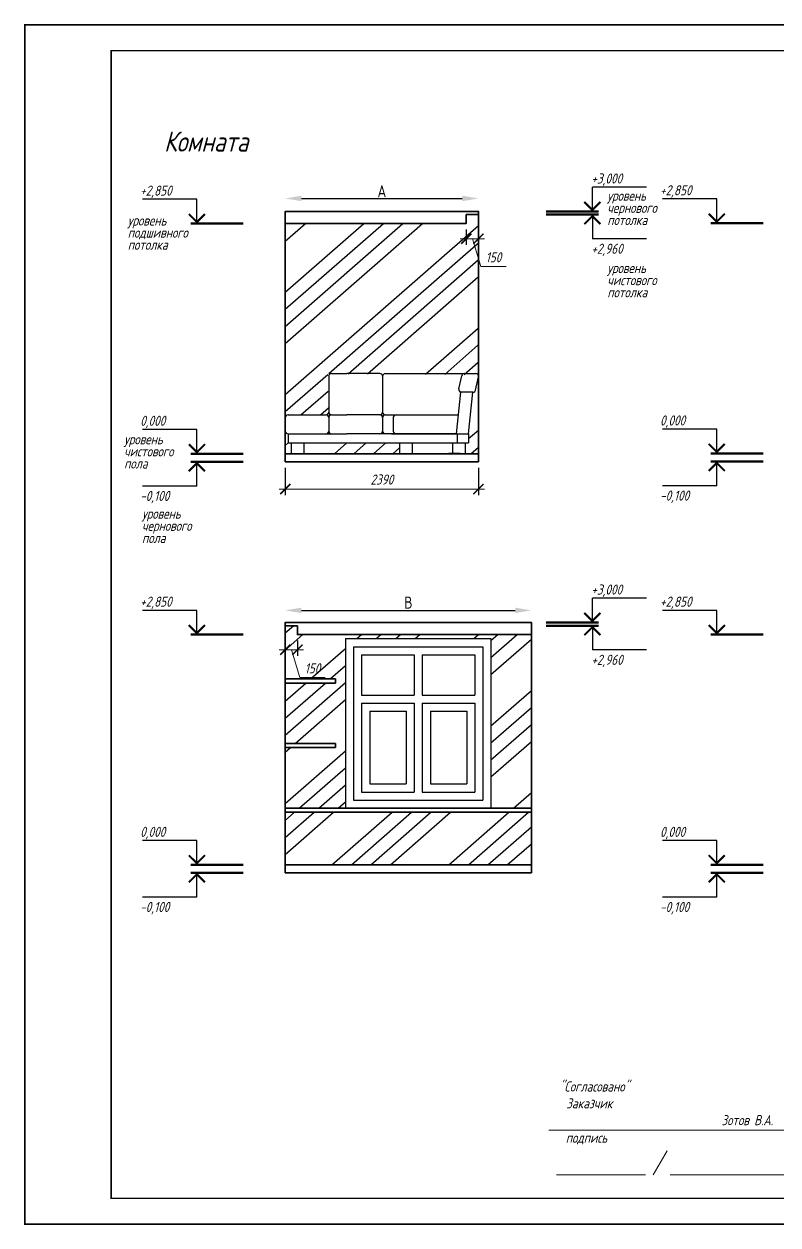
# Model space of a CAD drawing. Header units: millimetres. Extents: x 653176 to 972033, y 753746 to 925850.
# Drawn here: x 878624 to 887953, y 780239 to 795109 of the extents above; entities that cross this region are included whole.
import ezdxf

# ---------------------------------------------------------------- set-up
doc = ezdxf.new("R2010")
doc.units = ezdxf.units.MM
doc.header["$LTSCALE"] = 10
doc.layers.get('0').update_dxf_attribs({"color": 65, "lineweight": 25})
for name, color, linetype, lineweight in [('AL', 7, 'Continuous', 30), ('stamp', 253, 'Continuous', 18), ('размh150', 7, 'Continuous', 9), ('размеры', 250, 'Continuous', 0), ('Стены', 7, 'Continuous', 25), ('Текст', 132, 'Continuous', 25), ('штрих', 22, 'Continuous', 0)]:
    doc.layers.add(name, color=color, linetype=linetype, lineweight=lineweight)
doc.styles.add('ISOCP', font='isocp')
doc.styles.add('ГОСТ тип А', font='gost_a.shx', dxfattribs={"oblique": 15, "height": 125})
doc.dimstyles.new('T30-90', dxfattribs={"dimtxt": 90, "dimasz": 200, "dimexe": 30, "dimexo": 0, "dimgap": 15, "dimtad": 1, "dimdec": 0, "dimzin": 12, "dimdsep": 46, "dimtxsty": 'ISOCP', "dimcen": 0, "dimse1": 1, "dimse2": 1, "dimclrt": 5, "dimadec": 0, "dimazin": 0, "dimtfac": 1.666667, "dimtdec": 0, "dimtmove": 0, "dimatfit": 3, "dimldrblk": 'ARCHTICK', "dimfxl": 1, "dimtolj": 1, "dimtzin": 4, "dimarcsym": 0})
doc.dimstyles.new('ГОСТ тип А', dxfattribs={"dimtxt": 125, "dimasz": 125, "dimexe": 75, "dimexo": 75, "dimgap": 50, "dimtad": 1, "dimdec": 0, "dimrnd": 5, "dimtxsty": 'ГОСТ тип А', "dimblk": 'ARCHTICK', "dimcen": 50, "dimdle": 75, "dimadec": 0, "dimazin": 0, "dimtfac": 1, "dimtdec": 0, "dimtmove": 1, "dimatfit": 2, "dimfxl": 1, "dimlwd": 9, "dimarcsym": 0})

# ---------------------------------------------------------------- blocks, each defined once
blk = doc.blocks.new('_ARCHTICK')
at = {"color": 0, "linetype": 'ByBlock', "ltscale": 50, "const_width": 0.15}
blk.add_lwpolyline([(-0.5, -0.5), (0.5, 0.5)], dxfattribs=at)
blk = doc.blocks.new('*D765')
at = {"layer": 'Defpoints', "color": 0, "lineweight": 90, "transparency": 16777216}
for p in [(881857, 789689), (884247, 789689), (884247, 789351)]:
    blk.add_point(p, dxfattribs=at)
at = {"layer": 'размh150', "color": 0, "lineweight": -2, "transparency": 16777216}
for p, q in [((881857, 789614), (881857, 789276)), ((884247, 789614), (884247, 789276))]:
    blk.add_line(p, q, dxfattribs=at)
at = {"layer": 'размh150', "color": 0, "lineweight": 9, "transparency": 16777216}
blk.add_line((881782, 789351), (884322, 789351), dxfattribs=at)
at = {"layer": 'размh150', "color": 0, "lineweight": 9, "transparency": 16777216, "xscale": 125, "yscale": 125, "zscale": 125, "rotation": 180}
blk.add_blockref('_ARCHTICK', (881857, 789351), dxfattribs=at)
at = {"layer": 'размh150', "color": 0, "lineweight": 9, "transparency": 16777216, "xscale": 125, "yscale": 125, "zscale": 125}
blk.add_blockref('_ARCHTICK', (884247, 789351), dxfattribs=at)
at = {"layer": 'размh150', "color": 0, "lineweight": 25, "transparency": 16777216, "insert": (883052, 789469), "char_height": 125, "attachment_point": 5, "style": 'ГОСТ тип А'}
blk.add_mtext('2390', dxfattribs=at)
blk = doc.blocks.new('*D748')
at = {"layer": 'Defpoints', "color": 0, "lineweight": 90, "transparency": 16777216}
for p in [(884247, 792949), (881857, 792799), (884247, 792799)]:
    blk.add_point(p, dxfattribs=at)
at = {"layer": 'размеры', "color": 0, "lineweight": -2, "transparency": 16777216}
blk.add_line((882057, 792949), (884047, 792949), dxfattribs=at)
at = {"layer": 'размеры', "color": 0, "lineweight": 90, "transparency": 16777216}
for points in [[(882057, 792983), (882057, 792916), (881857, 792949)], [(884047, 792983), (884047, 792916), (884247, 792949)]]:
    blk.add_solid(points, dxfattribs=at)
at = {"layer": 'размеры', "color": 7, "lineweight": 25, "transparency": 16777216, "insert": (883052, 793039), "char_height": 150, "attachment_point": 5, "style": 'ISOCP'}
blk.add_mtext('\\A1;{\\Fgost_a|c204;А}', dxfattribs=at)
blk = doc.blocks.new('*D750')
at = {"layer": 'Defpoints', "color": 0, "lineweight": 90, "transparency": 16777216}
for p in [(884902, 787849), (881857, 787699), (884902, 787699)]:
    blk.add_point(p, dxfattribs=at)
at = {"layer": 'размеры', "color": 0, "lineweight": -2, "transparency": 16777216}
blk.add_line((882057, 787849), (884702, 787849), dxfattribs=at)
at = {"layer": 'размеры', "color": 0, "lineweight": 90, "transparency": 16777216}
for points in [[(882057, 787883), (882057, 787816), (881857, 787849)], [(884702, 787883), (884702, 787816), (884902, 787849)]]:
    blk.add_solid(points, dxfattribs=at)
at = {"layer": 'размеры', "color": 7, "lineweight": 25, "transparency": 16777216, "insert": (883379, 787945), "char_height": 150, "attachment_point": 5, "style": 'ISOCP'}
blk.add_mtext('\\A1;{\\Fgost_a|c204;В}', dxfattribs=at)
blk = doc.blocks.new('*D766')
at = {"layer": 'Defpoints', "color": 0, "lineweight": 90, "transparency": 16777216}
for p in [(884247, 792749), (884097, 792639), (884247, 792451)]:
    blk.add_point(p, dxfattribs=at)
at = {"layer": 'размh150', "color": 0, "lineweight": -2, "transparency": 16777216}
for p, q in [((884247, 792674), (884247, 792376)), ((884097, 792564), (884097, 792376))]:
    blk.add_line(p, q, dxfattribs=at)
at = {"layer": 'размh150', "color": 0, "lineweight": 9, "transparency": 16777216}
for p, q in [((884022, 792451), (884322, 792451)), ((884172, 792451), (884276, 792105)), ((884276, 792105), (884591, 792105))]:
    blk.add_line(p, q, dxfattribs=at)
at = {"layer": 'размh150', "color": 0, "lineweight": 9, "transparency": 16777216, "xscale": 125, "yscale": 125, "zscale": 125, "rotation": 180}
blk.add_blockref('_ARCHTICK', (884097, 792451), dxfattribs=at)
at = {"layer": 'размh150', "color": 0, "lineweight": 9, "transparency": 16777216, "xscale": 125, "yscale": 125, "zscale": 125}
blk.add_blockref('_ARCHTICK', (884247, 792451), dxfattribs=at)
at = {"layer": 'размh150', "color": 0, "lineweight": 25, "transparency": 16777216, "insert": (884433, 792221), "char_height": 125, "attachment_point": 5, "style": 'ГОСТ тип А'}
blk.add_mtext('150', dxfattribs=at)
blk = doc.blocks.new('*D755')
at = {"layer": 'Defpoints', "color": 0, "lineweight": 90, "transparency": 16777216}
for p in [(881857, 787550), (882007, 787550), (882007, 787362)]:
    blk.add_point(p, dxfattribs=at)
at = {"layer": 'размh150', "color": 0, "lineweight": -2, "transparency": 16777216}
for p, q in [((881857, 787475), (881857, 787287)), ((882007, 787475), (882007, 787287))]:
    blk.add_line(p, q, dxfattribs=at)
at = {"layer": 'размh150', "color": 0, "lineweight": 9, "transparency": 16777216}
for p, q in [((881782, 787362), (882082, 787362)), ((881932, 787362), (882036, 787016)), ((882036, 787016), (882351, 787016))]:
    blk.add_line(p, q, dxfattribs=at)
at = {"layer": 'размh150', "color": 0, "lineweight": 9, "transparency": 16777216, "xscale": 125, "yscale": 125, "zscale": 125, "rotation": 180}
blk.add_blockref('_ARCHTICK', (881857, 787362), dxfattribs=at)
at = {"layer": 'размh150', "color": 0, "lineweight": 9, "transparency": 16777216, "xscale": 125, "yscale": 125, "zscale": 125}
blk.add_blockref('_ARCHTICK', (882007, 787362), dxfattribs=at)
at = {"layer": 'размh150', "color": 0, "lineweight": 25, "transparency": 16777216, "insert": (882193, 787131), "char_height": 125, "attachment_point": 5, "style": 'ГОСТ тип А'}
blk.add_mtext('150', dxfattribs=at)

msp = doc.modelspace()

# ---------------------------------------------------------------- hatches: boundary and pattern name
at = {"layer": 'размеры', "lineweight": 25, "ltscale": 50}
h = msp.add_hatch(dxfattribs=at)
h.set_pattern_fill('ANSI34', color=252, scale=50, angle=356.18274)
h.paths.add_polyline_path([(881891, 790270.1), (881856.8, 790270.1), (881856.8, 792639.2), (884096.8, 792639.2), (884096.8, 792748.9), (884246.8, 792748.9), (884240, 790768.4), (882381.8, 790780.9), (882394.9, 790303.7), (882361.2, 790270.1)])
h = msp.add_hatch(dxfattribs=at)
h.set_pattern_fill('ANSI34', color=252, scale=50, angle=356.18274)
h.paths.add_polyline_path([(884080.6, 789788.9), (884080.6, 789922), (884124.9, 789922), (884124.9, 790034.3), (884179.2, 790550.7), (884212.2, 790577.4), (884246.8, 790740.2), (884246.8, 789788.9)])
h = msp.add_hatch(dxfattribs=at)
h.set_pattern_fill('ANSI34', color=252, scale=50, angle=356.18274)
edge = h.paths.add_edge_path()
edge.add_line((881856.8, 789788.9), (881928.1, 789788.9))
edge.add_line((881928.1, 789788.9), (881928.1, 789922))
edge.add_line((881928.1, 789922), (881891, 789922))
edge.add_line((881891, 789922), (881891, 790034.3))
edge.add_arc((881891.4, 790069.1), 34.8, 175.04445, 269.22452, ccw=False)
edge.add_line((881856.8, 790072.1), (881856.8, 789788.9))
h = msp.add_hatch(dxfattribs=at)
h.set_pattern_fill('ANSI34', color=252, scale=50, angle=356.18274)
h.paths.add_polyline_path([(882084.7, 789922), (883271.1, 789922), (883271.1, 789788.9), (882084.7, 789788.9)])
h = msp.add_hatch(dxfattribs=at)
h.set_pattern_fill('ANSI34', color=252, scale=50, angle=356.18274)
h.paths.add_polyline_path([(883427.7, 789922), (883924.1, 789922), (883924.1, 789788.9), (883427.7, 789788.9)])
h = msp.add_hatch(dxfattribs=at)
h.set_pattern_fill('ANSI34', color=252, scale=50, angle=356.18274)
h.paths.add_polyline_path([(884401.8, 787499.4), (884401.8, 785399.4), (884901.8, 785399.4), (884901.8, 787549.7), (882006.8, 787549.7), (882006.8, 787659.4), (881856.8, 787659.4), (881856.8, 786999.4), (882476.8, 786999.4), (882476.8, 786949.4), (881856.8, 786949.4), (881856.8, 786199.4), (882476.8, 786199.4), (882476.8, 786149.4), (881856.8, 786149.4), (881856.8, 785399.4), (882601.8, 785399.4), (882601.8, 787499.4)])
h = msp.add_hatch(dxfattribs=at)
h.set_pattern_fill('ANSI34', color=252, scale=50, angle=356.18274)
h.paths.add_polyline_path([(881856.8, 784699.4), (884901.8, 784699.4), (884901.8, 785349.4), (881856.8, 785349.4)])

# ---------------------------------------------------------------- linework, layer by layer
for p, q in [((882394.9, 790747.2), (882394.9, 790303.7)), ((882428.5, 790780.9), (882617, 790780.9)), ((883026.7, 790780.9), (882617, 790780.9)), ((883060.4, 790747.2), (883060.4, 790303.7)), ((883094.1, 790780.9), (883951.8, 790780.9)), ((883872.2, 790780.9), (884213.8, 790780.9)), ((884004.8, 790591.4), (884039.4, 790754.2)), ((884212.2, 790577.4), (884246.8, 790740.2)), ((883975.5, 790034.3), (884029.7, 790550.7)), ((884179.2, 790550.7), (884029.7, 790550.7)), ((884124.9, 790034.3), (884179.2, 790550.7)), ((884206.5, 790550.7), (884206.5, 790550.7)), ((884206.5, 790550.7), (884206.5, 790550.7)), ((881857.3, 790236.4), (881857.3, 790068)), ((882394.9, 790236.4), (882394.9, 790068)), ((882428.5, 790270.1), (882617, 790270.1)), ((883026.7, 790270.1), (882617, 790270.1)), ((883060.4, 790236.4), (883060.4, 790068)), ((883094.1, 790270.1), (883951.8, 790270.1)), ((883170.7, 790270.1), (884000.2, 790270.1)), ((883193.1, 790236.4), (883193.1, 790068)), ((881928.1, 789922), (881928.1, 789788.9)), ((882084.7, 789922), (882084.7, 789792.9)), ((882361.2, 790034.3), (882428.5, 790034.3)), ((882428.5, 790034.3), (882617, 790034.3)), ((883026.7, 790034.3), (882617, 790034.3)), ((883094.1, 790034.3), (883026.7, 790034.3)), ((883985.5, 790034.3), (883094.1, 790034.3)), ((883170.7, 790034.3), (884124.9, 790034.3)), ((883226.8, 789922), (884124.9, 789922)), ((883271.1, 789922), (883271.1, 789788.9)), ((883427.7, 789922), (883427.7, 789788.9)), ((883924.1, 789922), (883924.1, 789788.9)), ((883985.5, 790034.3), (883985.5, 789922)), ((884080.6, 789922), (884080.6, 789788.9)), ((884124.9, 790034.3), (884124.9, 789922)), ((883720.2, 789792.9), (883876.7, 789792.9)), ((883879.2, 789792.9), (883994.2, 789792.9)), ((883994.2, 789792.9), (883879.2, 789792.9)), ((883904.1, 789792.9), (884019.1, 789792.9)), ((884019.1, 789792.9), (883904.1, 789792.9))]:
    msp.add_line(p, q)
for points in [[(881891, 790270.1), (882361.2, 790270.1)], [(881891, 790034.3), (882361.2, 790034.3)], [(881891, 790034.3), (881891, 789922), (883985.5, 789922)]]:
    msp.add_lwpolyline(points)
for centre, radius, start, end in [((882428.5, 790747.2), 33.7, 90, 180), ((883026.7, 790747.2), 33.7, 0, 90), ((883094.1, 790747.2), 33.7, 90, 180), ((884072.4, 790747.2), 33.7, 90, 168), ((884213.8, 790747.2), 33.7, 348, 90), ((884039.4, 790584.6), 35.3, 168.90527, 254.03655), ((884179.2, 790584.4), 33.7, 270, 348), ((881891, 790236.4), 33.7, 90, 180), ((882361.2, 790303.7), 33.7, 270, 0), ((882361.2, 790236.4), 33.7, 0, 90), ((882428.5, 790303.7), 33.7, 180, 270), ((882428.5, 790236.4), 33.7, 90, 180), ((883026.7, 790303.7), 33.7, 270, 0), ((883026.7, 790236.4), 33.7, 0, 90), ((883094.1, 790303.7), 33.7, 180, 270), ((883094.1, 790236.4), 33.7, 90, 180), ((883226.8, 790236.4), 33.7, 90, 180), ((881891, 790068), 33.7, 180, 270), ((882361.2, 790068), 33.7, 270, 0), ((882428.5, 790068), 33.7, 180, 270), ((883026.7, 790068), 33.7, 270, 0), ((883094.1, 790068), 33.7, 180, 270), ((883226.8, 790068), 33.7, 180, 270)]:
    msp.add_arc(centre, radius, start, end)
at = {"layer": 'AL', "color": 7, "const_width": 20}
msp.add_lwpolyline([(878633.8, 795099.1), (899633.8, 795099.1), (899633.8, 780249.1), (878633.8, 780249.1), (878633.8, 795099.1)], dxfattribs=at)
msp.add_lwpolyline([(879703.8, 794779.1), (899313.8, 794779.1), (899313.8, 780569.1), (879703.8, 780569.1)], close=True, dxfattribs=at)
at = {"layer": 'stamp', "ltscale": 200}
for points in [[(885119.4, 781413.1), (889404.5, 781413.1)], [(885212.8, 780859.4), (886313, 780859.4)], [(886618.3, 780859.4), (888582.8, 780859.4)]]:
    msp.add_lwpolyline(points, dxfattribs=at)
at = {"layer": 'размеры', "linetype": 'Continuous', "lineweight": 25}
for p, q in [((885656.9, 792788.9), (885656.9, 793088.9)), ((886328.1, 793088.9), (885656.9, 793088.9)), ((880762.9, 792938.9), (880091.6, 792938.9)), ((880762.9, 792638.9), (880762.9, 792938.9)), ((887196.1, 792942.9), (886524.9, 792942.9)), ((887196.1, 792642.9), (887196.1, 792942.9)), ((885656.9, 792748.9), (885656.9, 792448.9)), ((886328.1, 792448.9), (885656.9, 792448.9)), ((880762.9, 790088.9), (880091.6, 790088.9)), ((880762.9, 789788.9), (880762.9, 790088.9)), ((887196.1, 790092.9), (886524.9, 790092.9)), ((887196.1, 789792.9), (887196.1, 790092.9)), ((880762.9, 789388.9), (880762.9, 789688.9)), ((887196.1, 789392.9), (887196.1, 789692.9)), ((880762.9, 789388.9), (880091.6, 789388.9)), ((887196.1, 789392.9), (886524.9, 789392.9)), ((885656.9, 787699.4), (885656.9, 787999.4)), ((886328.1, 787999.4), (885656.9, 787999.4)), ((880762.9, 787849.4), (880091.6, 787849.4)), ((880762.9, 787549.4), (880762.9, 787849.4)), ((887196.1, 787849.4), (886524.9, 787849.4)), ((887196.1, 787549.4), (887196.1, 787849.4)), ((885656.9, 787659.4), (885656.9, 787359.4)), ((886328.1, 787359.4), (885656.9, 787359.4)), ((880762.9, 784999.4), (880091.6, 784999.4)), ((880762.9, 784699.4), (880762.9, 784999.4)), ((887196.1, 784999.4), (886524.9, 784999.4)), ((887196.1, 784699.4), (887196.1, 784999.4)), ((880762.9, 784299.4), (880762.9, 784599.4)), ((887196.1, 784299.4), (887196.1, 784599.4)), ((880762.9, 784299.4), (880091.6, 784299.4)), ((887196.1, 784299.4), (886524.9, 784299.4))]:
    msp.add_line(p, q, dxfattribs=at)
at = {"layer": 'размеры', "linetype": 'Continuous', "lineweight": 50}
for p, q in [((885084.5, 792788.9), (885731.9, 792788.9)), ((885084.5, 792748.9), (885731.9, 792748.9)), ((881335.3, 792638.9), (880687.9, 792638.9)), ((887768.5, 792642.9), (887121.1, 792642.9)), ((881335.3, 789788.9), (880687.9, 789788.9)), ((887768.5, 789792.9), (887121.1, 789792.9)), ((881335.3, 789688.9), (880687.9, 789688.9)), ((887768.5, 789692.9), (887121.1, 789692.9)), ((885084.5, 787699.4), (885731.9, 787699.4)), ((881335.3, 787549.4), (880687.9, 787549.4)), ((885084.5, 787659.4), (885731.9, 787659.4)), ((887768.5, 787549.4), (887121.1, 787549.4)), ((881335.3, 784699.4), (880687.9, 784699.4)), ((887768.5, 784699.4), (887121.1, 784699.4)), ((881335.3, 784599.4), (880687.9, 784599.4)), ((887768.5, 784599.4), (887121.1, 784599.4))]:
    msp.add_line(p, q, dxfattribs=at)
at = {"layer": 'размеры', "linetype": 'Continuous', "lineweight": 25}
for points in [[(885556.9, 792906.6, 25, 25, 0), (885656.9, 792806.6, 25, 25, 0), (885756.9, 792906.6, 25, 25, 0)], [(880862.9, 792756.6, 25, 25, 0), (880762.9, 792656.6, 25, 25, 0), (880662.9, 792756.6, 25, 25, 0)], [(885556.9, 792631.3, 25, 25, 0), (885656.9, 792731.3, 25, 25, 0), (885756.9, 792631.3, 25, 25, 0)], [(887296.1, 792760.6, 25, 25, 0), (887196.1, 792660.6, 25, 25, 0), (887096.1, 792760.6, 25, 25, 0)], [(880862.9, 789906.6, 25, 25, 0), (880762.9, 789806.6, 25, 25, 0), (880662.9, 789906.6, 25, 25, 0)], [(887296.1, 789910.6, 25, 25, 0), (887196.1, 789810.6, 25, 25, 0), (887096.1, 789910.6, 25, 25, 0)], [(880862.9, 789571.3, 25, 25, 0), (880762.9, 789671.3, 25, 25, 0), (880662.9, 789571.3, 25, 25, 0)], [(887296.1, 789575.3, 25, 25, 0), (887196.1, 789675.3, 25, 25, 0), (887096.1, 789575.3, 25, 25, 0)], [(885556.9, 787817.1, 25, 25, 0), (885656.9, 787717.1, 25, 25, 0), (885756.9, 787817.1, 25, 25, 0)], [(880862.9, 787667.1, 25, 25, 0), (880762.9, 787567.1, 25, 25, 0), (880662.9, 787667.1, 25, 25, 0)], [(887296.1, 787667.1, 25, 25, 0), (887196.1, 787567.1, 25, 25, 0), (887096.1, 787667.1, 25, 25, 0)], [(885556.9, 787541.7, 25, 25, 0), (885656.9, 787641.7, 25, 25, 0), (885756.9, 787541.7, 25, 25, 0)], [(880862.9, 784817.1, 25, 25, 0), (880762.9, 784717.1, 25, 25, 0), (880662.9, 784817.1, 25, 25, 0)], [(887296.1, 784817.1, 25, 25, 0), (887196.1, 784717.1, 25, 25, 0), (887096.1, 784817.1, 25, 25, 0)], [(880862.9, 784481.7, 25, 25, 0), (880762.9, 784581.7, 25, 25, 0), (880662.9, 784481.7, 25, 25, 0)], [(887296.1, 784481.7, 25, 25, 0), (887196.1, 784581.7, 25, 25, 0), (887096.1, 784481.7, 25, 25, 0)]]:
    msp.add_lwpolyline(points, format="xyseb", dxfattribs=at)
at = {"layer": 'Стены', "lineweight": 35}
for p, q in [((881856.8, 792788.9), (884246.8, 792788.9)), ((881856.8, 792788.9), (881856.8, 789688.9)), ((884246.8, 792788.9), (884246.8, 789688.9)), ((881856.8, 789788.9), (884246.8, 789788.9)), ((881856.8, 789688.9), (884246.8, 789688.9)), ((881856.8, 787699.4), (884901.8, 787699.4)), ((881856.8, 787699.4), (881856.8, 784599.4)), ((884901.8, 787699.4), (884901.8, 784599.4)), ((881856.8, 784699.4), (884901.8, 784699.4)), ((881856.8, 784599.4), (884901.8, 784599.4))]:
    msp.add_line(p, q, dxfattribs=at)
at = {"layer": 'Стены', "lineweight": 25}
for p, q in [((882601.8, 787499.4), (884401.8, 787499.4)), ((882601.8, 787499.4), (882601.8, 785399.4)), ((882701.8, 787399.4), (884301.8, 787399.4)), ((882701.8, 787399.4), (882701.8, 785499.4)), ((884301.8, 787399.4), (884301.8, 785499.4)), ((884401.8, 787499.4), (884401.8, 785399.4)), ((884401.8, 787499.4), (884401.8, 785399.4)), ((882801.8, 787299.4), (882801.8, 786799.4)), ((882801.8, 787299.4), (883451.8, 787299.4)), ((883451.8, 787299.4), (883451.8, 786799.4)), ((883551.8, 787299.4), (884201.8, 787299.4)), ((883551.8, 787299.4), (883551.8, 786799.4)), ((884201.8, 787299.4), (884201.8, 786799.4)), ((882801.8, 786799.4), (883451.8, 786799.4)), ((883551.8, 786799.4), (884201.8, 786799.4)), ((882801.8, 786699.4), (883451.8, 786699.4)), ((882801.8, 786699.4), (882801.8, 785599.4)), ((883451.8, 786699.4), (883451.8, 785599.4)), ((883551.8, 786699.4), (884201.8, 786699.4)), ((883551.8, 786699.4), (883551.8, 785599.4)), ((884201.8, 786699.4), (884201.8, 785599.4)), ((882901.8, 786599.4), (883351.8, 786599.4)), ((882901.8, 786599.4), (882901.8, 785699.4)), ((883351.8, 786599.4), (883351.8, 785699.4)), ((883651.8, 786599.4), (883651.8, 785699.4)), ((883651.8, 786599.4), (884101.8, 786599.4)), ((884101.8, 786599.4), (884101.8, 785699.4)), ((882801.8, 785599.4), (883451.8, 785599.4)), ((882901.8, 785699.4), (883351.8, 785699.4)), ((883551.8, 785599.4), (884201.8, 785599.4)), ((883651.8, 785699.4), (884101.8, 785699.4)), ((882701.8, 785499.4), (883451.8, 785499.4)), ((883451.8, 785499.4), (884301.8, 785499.4)), ((882601.8, 785399.4), (884401.8, 785399.4))]:
    msp.add_line(p, q, dxfattribs=at)
at = {"layer": 'Стены', "lineweight": 35}
for points in [[(881856.8, 792748.9), (881856.8, 792788.9), (884246.8, 792788.9), (884246.8, 792748.9), (884096.8, 792748.9)], [(881856.8, 792748.9), (881856.8, 792639.2), (884096.8, 792639.2), (884096.8, 792748.9)], [(884901.8, 787659.4), (884901.8, 787699.4), (881856.8, 787699.4), (881856.8, 787659.4), (882006.8, 787659.4)], [(884901.8, 787659.4), (884901.8, 787549.7), (882006.8, 787549.7), (882006.8, 787659.4)], [(881856.8, 786299.4), (881856.8, 786999.4), (882476.8, 786999.4)], [(881856.8, 786299.4), (881856.8, 786949.4), (882476.8, 786949.4)], [(882476.8, 786949.4), (882476.8, 786999.4)], [(881856.8, 785499.4), (881856.8, 786199.4), (882476.8, 786199.4)], [(882476.8, 786149.4), (882476.8, 786199.4)], [(881856.8, 785499.4), (881856.8, 786149.4), (882476.8, 786149.4)], [(884901.8, 785399.4), (881856.8, 785399.4)], [(884901.8, 785349.4), (881856.8, 785349.4)]]:
    msp.add_lwpolyline(points, dxfattribs=at)
at = {"layer": 'штрих', "ltscale": 200}
msp.add_lwpolyline([(886409.8, 780859.4), (886582.2, 781157.9)], dxfattribs=at)

# ---------------------------------------------------------------- texts
at = {"layer": 'stamp', "style": 'ГОСТ тип А', "oblique": 15}
msp.add_text('подпись', height=125, dxfattribs=at).set_placement((885327.4, 781256.5))
at = {"layer": 'размеры', "linetype": 'Continuous', "lineweight": 25, "style": 'ГОСТ тип А', "oblique": 15}
for s, p in [('+3,000', (885644.2, 793133.9)), ('+2,850', (880060.9, 792983.9)), ('+2,850', (886494.1, 792987.9)), ('+2,960', (885644.2, 792263.9)), ('0,000', (880060.9, 790133.9)), ('0,000', (886494.1, 790137.9)), ('-0,100', (880060.9, 789203.9)), ('-0,100', (886494.1, 789207.9)), ('+3,000', (885644.2, 788044.4)), ('+2,850', (880060.9, 787894.4)), ('+2,850', (886494.1, 787894.4)), ('+2,960', (885644.2, 787174.4)), ('0,000', (880060.9, 785044.4)), ('0,000', (886494.1, 785044.4)), ('-0,100', (880060.9, 784114.4)), ('-0,100', (886494.1, 784114.4))]:
    msp.add_text(s, height=125, dxfattribs=at).set_placement(p)
at = {"layer": 'Стены', "lineweight": 25, "attachment_point": 1, "style": 'ГОСТ тип А'}
for s, insert, char_height in [('Комната', (880356.6, 793779.1), 250), ('уровень', (885841.6, 793045.3), 125), ('чернового', (885841.6, 792895.3), 125), ('уровень', (879907, 792738.7), 125), ('потолка', (885841.6, 792745.3), 125), ('подшивного', (879907, 792588.7), 125), ('потолка', (879907, 792438.7), 125), ('уровень', (885841.6, 792150.2), 125), ('чистового ', (885841.6, 792000.2), 125), ('потолка', (885841.6, 791850.2), 125), ('уровень', (879862, 790030), 125), ('чистового', (879862, 789880), 125), ('пола', (879862, 789730), 125), ('уровень', (880083.4, 789108.4), 125), ('чернового', (880083.4, 788958.4), 125), ('пола', (880083.4, 788808.4), 125)]:
    msp.add_mtext_dynamic_manual_height_columns(s, width=5158.841, gutter_width=750, heights=[0], dxfattribs=dict(at, insert=insert, char_height=char_height))
at = {"layer": 'Текст', "ltscale": 200, "insert": (885618.4, 781745.3), "char_height": 125, "attachment_point": 5, "style": 'ГОСТ тип А'}
msp.add_mtext('  "Согласовано"\\PЗаказчик\\P                                            ^I^I^I^I^I^I^I^I^I        Зотов В.А.', dxfattribs=at)

# ---------------------------------------------------------------- dimensions: what is measured, and where the dimension line sits
at = {"layer": 'размh150', "lineweight": 25}
for base, p1, p2, picture, middle in [((884246.8, 792451.4), (884096.8, 792639.2), (884246.8, 792748.9), '*D766', (884325.6, 792220.5)), ((882006.8, 787361.8), (881856.8, 787549.7), (882006.8, 787549.7), '*D755', (882085.6, 787131))]:
    dim = msp.add_linear_dim(base=base, p1=p1, p2=p2, dimstyle='ГОСТ тип А', dxfattribs=at)
    dim.commit()
    dim.dimension.update_dxf_attribs({"geometry": picture, "text_midpoint": middle})
dim = msp.add_linear_dim(base=(884246.8, 789350.9), p1=(881856.8, 789688.9), p2=(884246.8, 789688.9), dimstyle='ГОСТ тип А', dxfattribs=at)
dim.commit()
dim.dimension.update_dxf_attribs({"geometry": '*D765', "text_midpoint": (883051.8, 789350.9), "dimtype": 160})
at = {"layer": 'размеры', "color": 7, "lineweight": 25}
for base, p1, p2, text, picture, middle in [((884246.8, 792949.4), (881856.8, 792799.4), (884246.8, 792799.4), '{\\Fgost_a|c204;А}', '*D748', (883051.8, 793039.4)), ((884901.8, 787849.4), (881856.8, 787699.4), (884901.8, 787699.4), '{\\Fgost_a|c204;В}', '*D750', (883379.3, 787945))]:
    dim = msp.add_linear_dim(base=base, p1=p1, p2=p2, text=text, dimstyle='T30-90', override={"dimtxt": 150, "dimclrt": 7}, dxfattribs=at)
    dim.commit()
    dim.dimension.update_dxf_attribs({"geometry": picture, "text_midpoint": middle})

doc.saveas('drawing.dxf')
